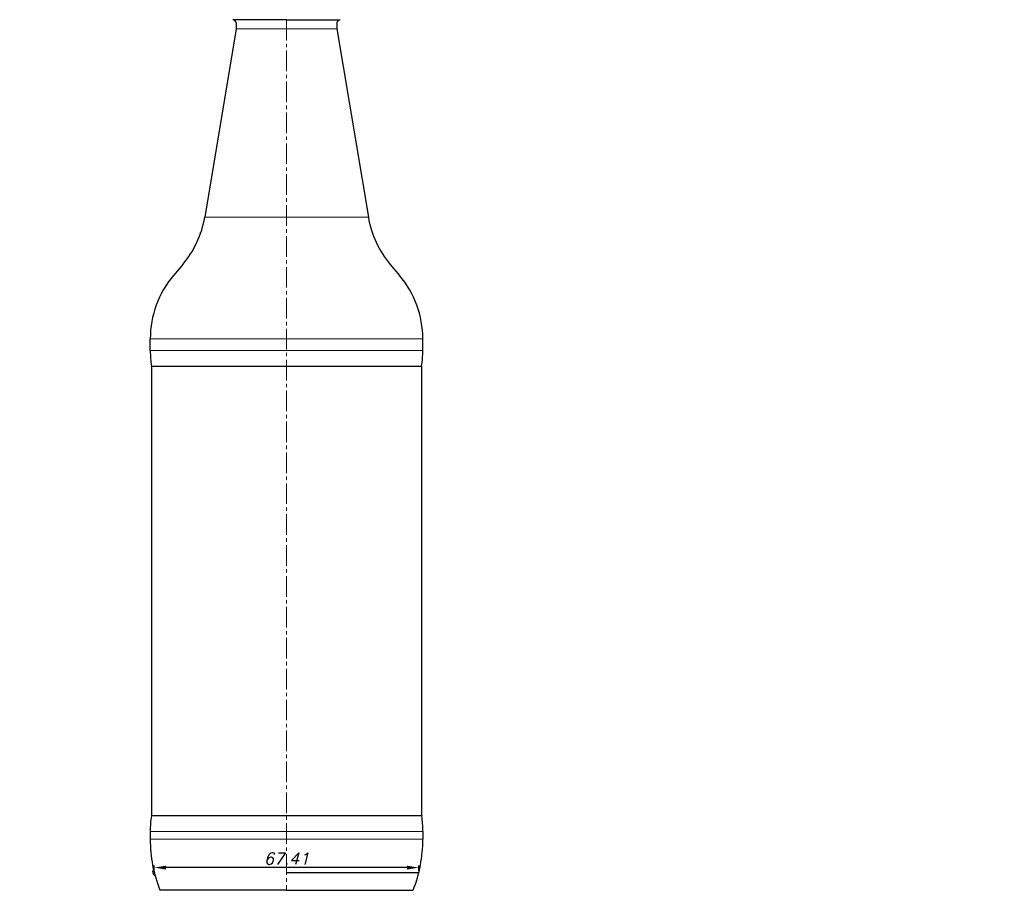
# Model space of a CAD drawing. Extents: x 62 to 616, y 19 to 439.
# Drawn here: x 364.8 to 616.4, y 210.3 to 432.1 of the extents above; entities that cross this region are included whole.
import ezdxf

# ---------------------------------------------------------------- set-up
doc = ezdxf.new("R2010")
doc.units = 0
doc.header["$LTSCALE"] = 7
doc.header["$MEASUREMENT"] = 0
doc.linetypes.add('CENTER2', pattern=[1.125, 0.75, -0.125, 0.125, -0.125])
doc.layers.get('0').update_dxf_attribs({"linetype": 'CONTINUOUS', "lineweight": 15})
for name, color, linetype, lineweight in [('1', 1, 'CENTER2', 15), ('3', 3, 'CONTINUOUS', 30), ('8', 252, 'CONTINUOUS', 15)]:
    doc.layers.add(name, color=color, linetype=linetype, lineweight=lineweight)
doc.styles.add('NEW', font='italict.shx', dxfattribs={"height": 3})
doc.dimstyles.get("Standard").update_dxf_attribs({"dimtxt": 3, "dimasz": 3, "dimexe": 0.5, "dimexo": 0.5, "dimgap": 0.8, "dimtad": 1, "dimdsep": 46, "dimtxsty": 'NEW', "dimcen": 0.09, "dimazin": 2, "dimtfac": 1, "dimtmove": 0, "dimatfit": 3, "dimfxl": 1, "dimtolj": 1, "dimtzin": 0, "dimarcsym": 0})

# ---------------------------------------------------------------- blocks, each defined once
blk = doc.blocks.new('*D7')
at = {"color": 0, "lineweight": -2, "transparency": 16777216}
for p, q in [((279.38, 371.59), (279.38, 390.07)), ((282.38, 389.57), (317.1, 389.57))]:
    blk.add_line(p, q, dxfattribs=at)
at = {"color": 0, "transparency": 16777216}
blk.add_solid([(282.38, 390.07), (282.38, 389.07), (279.38, 389.57)], dxfattribs=at)
at = {"color": 0, "transparency": 16777216, "insert": (308.65, 391.87), "char_height": 3, "attachment_point": 5, "style": 'NEW'}
blk.add_mtext('\\A1;%%c67.41', dxfattribs=at)
blk = doc.blocks.new('*D13')
at = {"color": 0, "lineweight": -2, "transparency": 16777216}
for p, q in [((399.04, 215.29), (399.04, 216.56)), ((466.45, 215.29), (466.45, 216.56)), ((463.45, 216.06), (402.04, 216.06))]:
    blk.add_line(p, q, dxfattribs=at)
at = {"color": 0, "transparency": 16777216}
for points in [[(402.04, 216.56), (402.04, 215.56), (399.04, 216.06)], [(463.45, 216.56), (463.45, 215.56), (466.45, 216.06)]]:
    blk.add_solid(points, dxfattribs=at)
at = {"color": 0, "transparency": 16777216, "insert": (432.75, 218.36), "char_height": 3, "attachment_point": 5, "style": 'NEW'}
blk.add_mtext('\\A1;67.41', dxfattribs=at)

msp = doc.modelspace()

# ---------------------------------------------------------------- linework, layer by layer
at = {"layer": '1'}
for p, q in [((432.747, 432.093), (432.747, 210.293)), ((399.043, 214.793), (398.655, 214.696))]:
    msp.add_line(p, q, dxfattribs=at)
at = {"layer": '3'}
for p, q in [((432.747, 432.093), (419.097, 432.093)), ((419.897, 431.293), (419.897, 429.793)), ((432.747, 432.093), (446.397, 432.093)), ((445.597, 431.293), (445.597, 429.793)), ((419.897, 429.793), (411.897, 381.793)), ((445.597, 429.793), (453.597, 381.793)), ((406.307, 369.737), (403.952, 366.959)), ((459.187, 369.737), (461.542, 366.959)), ((398.022, 347.793), (398.022, 350.793)), ((467.472, 347.793), (467.472, 350.793)), ((398.322, 343.756), (398.322, 229.331)), ((467.172, 343.756), (467.172, 229.331)), ((397.997, 225.293), (397.997, 223.293)), ((467.497, 225.293), (467.497, 223.293)), ((432.747, 214.793), (466.451, 214.793)), ((432.747, 210.293), (400.522, 210.293)), ((432.747, 210.293), (464.972, 210.293))]:
    msp.add_line(p, q, dxfattribs=at)
for centre, radius, start, end in [((419.097, 431.293), 0.8, 0, 90), ((446.397, 431.293), 0.8, 90, 180), ((387.237, 385.903), 25, 319.71171, 350.53768), ((478.257, 385.903), 25, 189.46232, 220.28829), ((423.022, 350.793), 25, 139.71171, 180), ((442.472, 350.793), 25, 0, 40.28829), ((424.839, 347.793), 26.817, 180, 188.49929), ((440.656, 347.793), 26.817, 351.50071, 0), ((397.822, 343.756), 0.5, 0, 8.49929), ((467.672, 343.756), 0.5, 171.50071, 180), ((424.814, 225.293), 26.817, 171.50071, 180), ((397.797, 229.331), 0.5, 351.50071, 0), ((467.697, 229.331), 0.5, 180, 188.49929), ((440.681, 225.293), 26.817, 0, 8.49929), ((433.047, 223.293), 35.05, 180, 201.77105), ((432.447, 223.293), 35.05, 338.22895, 0), ((399.613, 214.935), 0.987, 139.86312, 248.20643)]:
    msp.add_arc(centre, radius, start, end, dxfattribs=at)
at = {"layer": '8'}
for p, q in [((432.747, 429.793), (419.897, 429.793)), ((432.747, 429.793), (445.597, 429.793)), ((432.747, 381.793), (411.897, 381.793)), ((432.747, 381.793), (453.597, 381.793)), ((432.747, 350.793), (398.022, 350.793)), ((432.747, 350.793), (467.472, 350.793)), ((432.747, 347.793), (398.022, 347.793)), ((432.747, 347.793), (467.472, 347.793)), ((398.317, 343.83), (432.747, 343.83)), ((432.747, 343.756), (398.322, 343.756)), ((467.178, 343.83), (432.747, 343.83)), ((432.747, 343.756), (467.172, 343.756)), ((398.317, 229.257), (432.747, 229.257)), ((432.747, 229.331), (398.322, 229.331)), ((432.747, 229.331), (467.172, 229.331)), ((467.178, 229.257), (432.747, 229.257)), ((432.747, 225.293), (398.022, 225.293)), ((432.747, 225.293), (467.472, 225.293)), ((432.747, 223.293), (398.022, 223.293)), ((432.747, 223.293), (467.472, 223.293))]:
    msp.add_line(p, q, dxfattribs=at)

# ---------------------------------------------------------------- dimensions: what is measured, and where the dimension line sits
dim = msp.add_linear_dim(base=(616.419, 389.568), p1=(279.382, 371.09), p2=(616.419, 326.09), dimstyle='Standard', override={"dimlfac": 0.2, "dimpost": '%%c<>', "dimse2": 1, "dimsd2": 1})
dim.commit()
dim.dimension.update_dxf_attribs({"geometry": '*D7', "text_midpoint": (308.654, 389.568), "dimtype": 160})
dim = msp.add_linear_dim(base=(399.043, 216.055), p1=(466.451, 214.793), p2=(399.043, 214.793), dimstyle='Standard')
dim.commit()
dim.dimension.update_dxf_attribs({"geometry": '*D13', "text_midpoint": (432.747, 218.355)})

doc.saveas('drawing.dxf')
